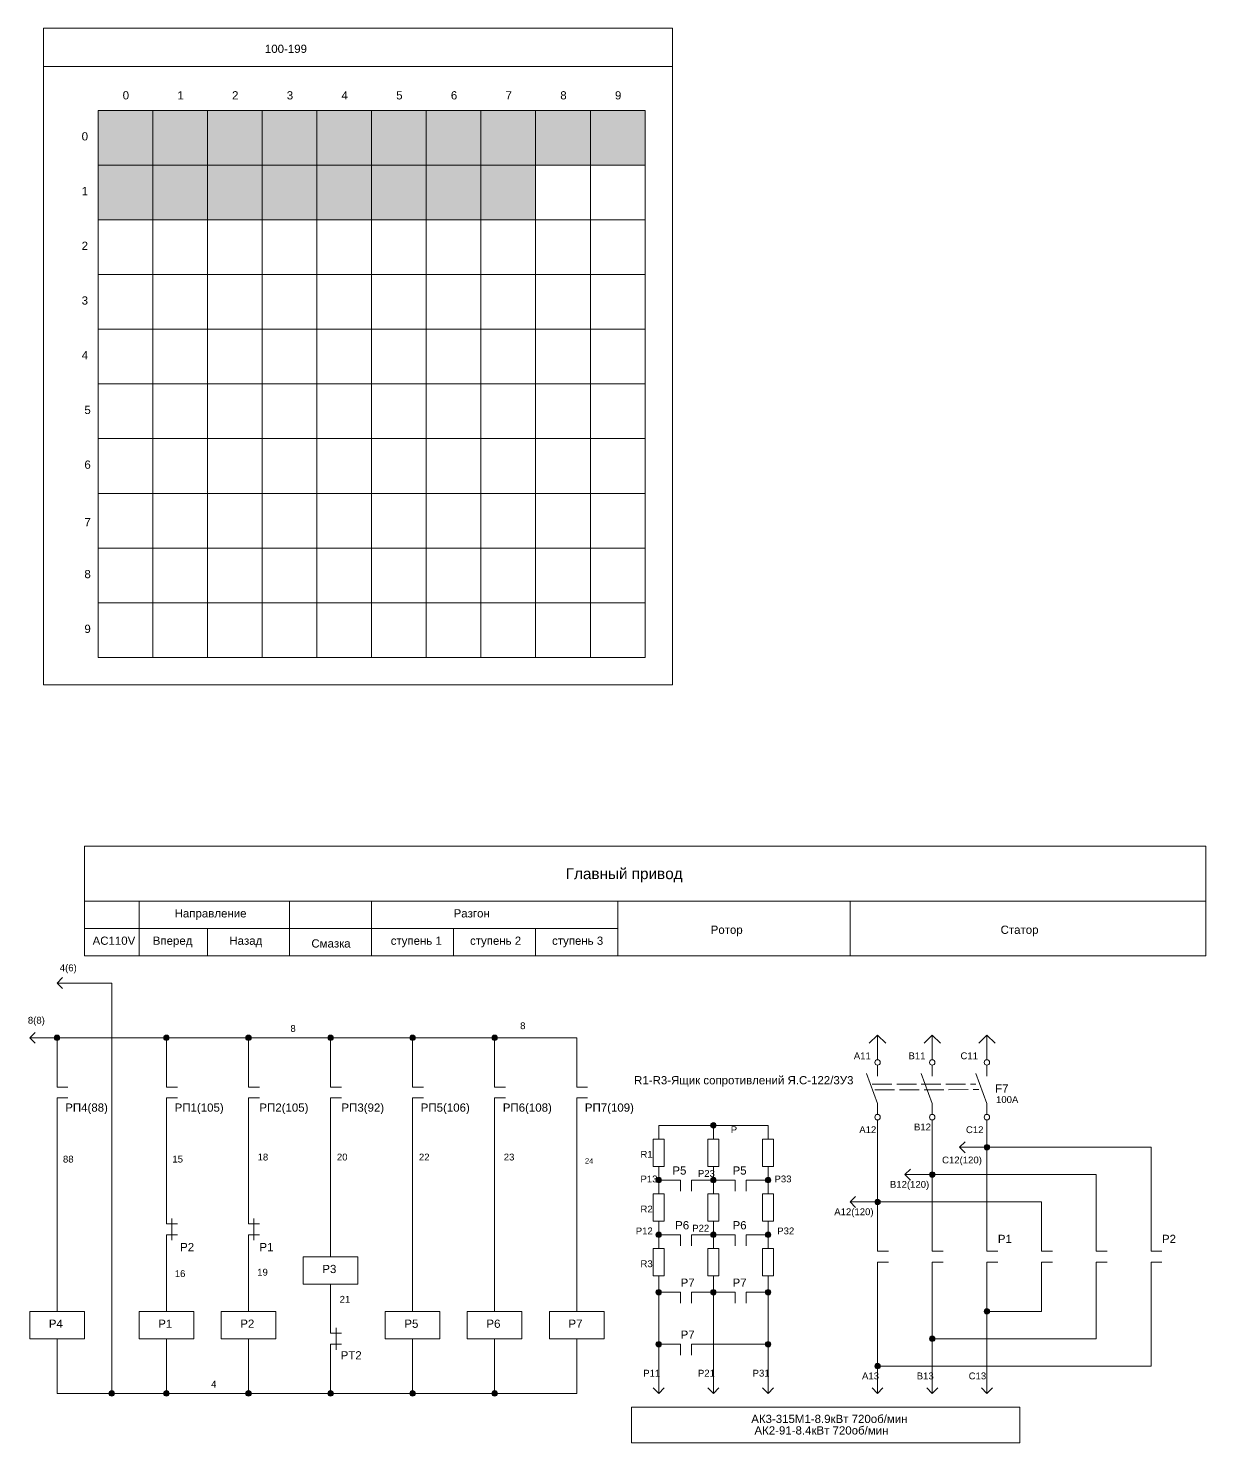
# Model space of a CAD drawing. Header units: millimetres. Extents: x 2474 to 8476, y -100 to 2402.
# Drawn here: x 2784.7 to 3000, y 941 to 1199.5 of the extents above; entities that cross this region are included whole.
import ezdxf
from ezdxf.enums import TextEntityAlignment as Align

# ---------------------------------------------------------------- set-up
doc = ezdxf.new("R2010")
doc.units = ezdxf.units.MM
doc.linetypes.add('ACAD_ISO02W100', pattern=[15, 12, -3])
doc.layers.get('0').update_dxf_attribs({"lineweight": 20})
doc.styles.get("Standard").update_dxf_attribs({"font": 'arial.ttf'})

msp = doc.modelspace()

# ---------------------------------------------------------------- hatches: boundary and pattern name
h = msp.add_hatch(color=256)
h.dxf.hatch_style = 1
h.paths.add_polyline_path([(2807.5, 1184.5), (2797.5, 1184.5), (2797.5, 1174.5), (2807.5, 1174.5)])
h.paths.add_polyline_path([(2817.5, 1184.5), (2807.5, 1184.5), (2807.5, 1174.5), (2817.5, 1174.5)])
h.paths.add_polyline_path([(2827.5, 1184.5), (2817.5, 1184.5), (2817.5, 1174.5), (2827.5, 1174.5)])
h.paths.add_polyline_path([(2837.5, 1184.5), (2827.5, 1184.5), (2827.5, 1174.5), (2837.5, 1174.5)])
h.paths.add_polyline_path([(2847.5, 1184.5), (2837.5, 1184.5), (2837.5, 1174.5), (2847.5, 1174.5)])
h.paths.add_polyline_path([(2857.5, 1184.5), (2847.5, 1184.5), (2847.5, 1174.5), (2857.5, 1174.5)])
h.paths.add_polyline_path([(2867.5, 1184.5), (2857.5, 1184.5), (2857.5, 1174.5), (2867.5, 1174.5)])
h.paths.add_polyline_path([(2877.5, 1184.5), (2867.5, 1184.5), (2867.5, 1174.5), (2877.5, 1174.5)])
h.paths.add_polyline_path([(2887.5, 1184.5), (2877.5, 1184.5), (2877.5, 1174.5), (2887.5, 1174.5)])
h.paths.add_polyline_path([(2897.5, 1184.5), (2887.5, 1184.5), (2887.5, 1174.5), (2897.5, 1174.5)])
h.paths.add_polyline_path([(2807.5, 1174.5), (2797.5, 1174.5), (2797.5, 1164.5), (2807.5, 1164.5)])
h.paths.add_polyline_path([(2817.5, 1174.5), (2807.5, 1174.5), (2807.5, 1164.5), (2817.5, 1164.5)])
h.paths.add_polyline_path([(2827.5, 1174.5), (2817.5, 1174.5), (2817.5, 1164.5), (2827.5, 1164.5)])
h.paths.add_polyline_path([(2837.5, 1174.5), (2827.5, 1174.5), (2827.5, 1164.5), (2837.5, 1164.5)])
h.paths.add_polyline_path([(2847.5, 1174.5), (2837.5, 1174.5), (2837.5, 1164.5), (2847.5, 1164.5)])
h.paths.add_polyline_path([(2857.5, 1174.5), (2847.5, 1174.5), (2847.5, 1164.5), (2857.5, 1164.5)])
h = msp.add_hatch(color=256)
h.dxf.hatch_style = 1
h.paths.add_polyline_path([(2867.5, 1174.5), (2857.5, 1174.5), (2857.5, 1164.5), (2867.5, 1164.5)])
h.paths.add_polyline_path([(2877.5, 1174.5), (2867.5, 1174.5), (2867.5, 1164.5), (2877.5, 1164.5)])
h = msp.add_hatch(color=256)
h.dxf.hatch_style = 1
h.paths.add_polyline_path([(2790.5, 1015, 1), (2789.5, 1015, 1)])
h = msp.add_hatch(color=256)
h.dxf.hatch_style = 1
h.paths.add_polyline_path([(2810.5, 1015, 1), (2809.5, 1015, 1)])
h = msp.add_hatch(color=256)
h.dxf.hatch_style = 1
h.paths.add_polyline_path([(2825.5, 1015, 1), (2824.5, 1015, 1)])
h = msp.add_hatch(color=256)
h.dxf.hatch_style = 1
h.paths.add_polyline_path([(2840.5, 1015, 1), (2839.5, 1015, 1)])
h = msp.add_hatch(color=256)
h.dxf.hatch_style = 1
h.paths.add_polyline_path([(2855.5, 1015, 1), (2854.5, 1015, 1)])
h = msp.add_hatch(color=256)
h.dxf.hatch_style = 1
h.paths.add_polyline_path([(2870.5, 1015, 1), (2869.5, 1015, 1)])
h = msp.add_hatch(color=256)
h.dxf.hatch_style = 1
h.paths.add_polyline_path([(2909.5, 999, 1), (2910.5, 999, 1)])
h = msp.add_hatch(color=256)
h.dxf.hatch_style = 1
h.paths.add_polyline_path([(2960.5, 995, 1), (2959.5, 995, 1)])
h = msp.add_hatch(color=256)
h.dxf.hatch_style = 1
h.paths.add_polyline_path([(2950.5, 990, 1), (2949.5, 990, 1)])
h = msp.add_hatch(color=256)
h.dxf.hatch_style = 1
h.paths.add_polyline_path([(2900.5, 989, 1), (2899.5, 989, 1)])
h = msp.add_hatch(color=256)
h.dxf.hatch_style = 1
h.paths.add_polyline_path([(2910.5, 989, 1), (2909.5, 989, 1)])
h = msp.add_hatch(color=256)
h.dxf.hatch_style = 1
h.paths.add_polyline_path([(2920.5, 989, 1), (2919.5, 989, 1)])
h = msp.add_hatch(color=256)
h.dxf.hatch_style = 1
h.paths.add_polyline_path([(2940.5, 985, 1), (2939.5, 985, 1)])
h = msp.add_hatch(color=256)
h.dxf.hatch_style = 1
h.paths.add_polyline_path([(2900.5, 979, 1), (2899.5, 979, 1)])
h = msp.add_hatch(color=256)
h.dxf.hatch_style = 1
h.paths.add_polyline_path([(2910.5, 979, 1), (2909.5, 979, 1)])
h = msp.add_hatch(color=256)
h.dxf.hatch_style = 1
h.paths.add_polyline_path([(2920.5, 979, 1), (2919.5, 979, 1)])
h = msp.add_hatch(color=256)
h.dxf.hatch_style = 1
h.paths.add_polyline_path([(2900.5, 968.5, 1), (2899.5, 968.5, 1)])
h = msp.add_hatch(color=256)
h.dxf.hatch_style = 1
h.paths.add_polyline_path([(2910.5, 968.5, 1), (2909.5, 968.5, 1)])
h = msp.add_hatch(color=256)
h.dxf.hatch_style = 1
h.paths.add_polyline_path([(2920.5, 968.5, 1), (2919.5, 968.5, 1)])
h = msp.add_hatch(color=256)
h.dxf.hatch_style = 1
h.paths.add_polyline_path([(2960.5, 965, 1), (2959.5, 965, 1)])
h = msp.add_hatch(color=256)
h.dxf.hatch_style = 1
h.paths.add_polyline_path([(2900.5, 959, 1), (2899.5, 959, 1)])
h = msp.add_hatch(color=256)
h.dxf.hatch_style = 1
h.paths.add_polyline_path([(2920.5, 959, 1), (2919.5, 959, 1)])
h = msp.add_hatch(color=256)
h.dxf.hatch_style = 1
h.paths.add_polyline_path([(2950.5, 960, 1), (2949.5, 960, 1)])
h = msp.add_hatch(color=256)
h.dxf.hatch_style = 1
h.paths.add_polyline_path([(2940.5, 955, 1), (2939.5, 955, 1)])
h = msp.add_hatch(color=256)
h.dxf.hatch_style = 1
h.paths.add_polyline_path([(2800.5, 950, 1), (2799.5, 950, 1)])
h = msp.add_hatch(color=256)
h.dxf.hatch_style = 1
h.paths.add_polyline_path([(2810.5, 950, 1), (2809.5, 950, 1)])
h = msp.add_hatch(color=256)
h.dxf.hatch_style = 1
h.paths.add_polyline_path([(2825.5, 950, 1), (2824.5, 950, 1)])
h = msp.add_hatch(color=256)
h.dxf.hatch_style = 1
h.paths.add_polyline_path([(2840.5, 950, 1), (2839.5, 950, 1)])
h = msp.add_hatch(color=256)
h.dxf.hatch_style = 1
h.paths.add_polyline_path([(2855.5, 950, 1), (2854.5, 950, 1)])
h = msp.add_hatch(color=256)
h.dxf.hatch_style = 1
h.paths.add_polyline_path([(2870.5, 950, 1), (2869.5, 950, 1)])

# ---------------------------------------------------------------- linework, layer by layer
for p, q in [((2787.5, 1192.5), (2902.5, 1192.5)), ((2807.5, 1184.5), (2807.5, 1084.5)), ((2817.5, 1184.5), (2817.5, 1084.5)), ((2827.5, 1184.5), (2827.5, 1084.5)), ((2837.5, 1184.5), (2837.5, 1084.5)), ((2847.5, 1184.5), (2847.5, 1084.5)), ((2857.5, 1184.5), (2857.5, 1084.5)), ((2867.5, 1184.5), (2867.5, 1084.5)), ((2877.5, 1184.5), (2877.5, 1084.5)), ((2887.5, 1184.5), (2887.5, 1084.5)), ((2897.5, 1174.5), (2797.5, 1174.5)), ((2897.5, 1164.5), (2797.5, 1164.5)), ((2897.5, 1154.5), (2797.5, 1154.5)), ((2897.5, 1144.5), (2797.5, 1144.5)), ((2897.5, 1134.5), (2797.5, 1134.5)), ((2897.5, 1124.5), (2797.5, 1124.5)), ((2897.5, 1114.5), (2797.5, 1114.5)), ((2897.5, 1104.5), (2797.5, 1104.5)), ((2897.5, 1094.5), (2797.5, 1094.5)), ((2795, 1040), (3000, 1040)), ((2805, 1030), (2805, 1040)), ((2832.5, 1030), (2832.5, 1040)), ((2847.5, 1030), (2847.5, 1040)), ((2892.5, 1040), (2892.5, 1030)), ((2935, 1040), (2935, 1030)), ((2795, 1035), (2892.5, 1035)), ((2817.5, 1030), (2817.5, 1035)), ((2862.5, 1030), (2862.5, 1035)), ((2877.5, 1030), (2877.5, 1035)), ((2791, 1026), (2790, 1025)), ((2800, 1025), (2790, 1025)), ((2790, 1025), (2791, 1024)), ((2800, 1010), (2800, 1025)), ((2786, 1016), (2785, 1015)), ((2785, 1015), (2885, 1015)), ((2785, 1015), (2786, 1014)), ((2790, 1010), (2790, 1015)), ((2810, 1010), (2810, 1015)), ((2825, 1010), (2825, 1015)), ((2840, 1010), (2840, 1015)), ((2855, 1010), (2855, 1015)), ((2870, 1010), (2870, 1015)), ((2885, 1010), (2885, 1015)), ((2938.5, 1014), (2940, 1015.5)), ((2940, 1015.5), (2941.5, 1014)), ((2940, 1011), (2940, 1015.5)), ((2948.5, 1014), (2950, 1015.5)), ((2950, 1015.5), (2951.5, 1014)), ((2950, 1015.5), (2950, 1011)), ((2958.5, 1014), (2960, 1015.5)), ((2960, 1015.5), (2961.5, 1014)), ((2960, 1015.5), (2960, 1011)), ((2790, 1010), (2790, 1006)), ((2800, 1010), (2800, 975)), ((2810, 1010), (2810, 1006)), ((2825, 1010), (2825, 1006)), ((2840, 1010), (2840, 1006)), ((2855, 1010), (2855, 1006)), ((2870, 1010), (2870, 1006)), ((2885, 1010), (2885, 1006)), ((2940, 1003), (2938, 1008.5)), ((2940, 1010), (2940, 1008)), ((2950, 1003), (2948, 1008.5)), ((2950, 1010), (2950, 1008)), ((2960, 1003), (2958, 1008.5)), ((2960, 1010), (2960, 1008)), ((2790, 1006), (2792, 1006)), ((2810, 1006), (2812, 1006)), ((2825, 1006), (2827, 1006)), ((2840, 1006), (2842, 1006)), ((2855, 1006), (2857, 1006)), ((2870, 1006), (2872, 1006)), ((2885, 1006), (2887, 1006)), ((2792, 1004), (2790, 1004)), ((2790, 1004), (2790, 1000)), ((2812, 1004), (2810, 1004)), ((2810, 1004), (2810, 1000)), ((2827, 1004), (2825, 1004)), ((2825, 1004), (2825, 1000)), ((2842, 1004), (2840, 1004)), ((2840, 1004), (2840, 1000)), ((2857, 1004), (2855, 1004)), ((2855, 1004), (2855, 1000)), ((2872, 1004), (2870, 1004)), ((2870, 1004), (2870, 1000)), ((2887, 1004), (2885, 1004)), ((2885, 1004), (2885, 1000)), ((2940, 1003), (2940, 1001)), ((2950, 1003), (2950, 1001)), ((2960, 1003), (2960, 1001)), ((2790, 1000), (2790, 965)), ((2810, 1000), (2810, 985)), ((2825, 1000), (2825, 985)), ((2840, 1000), (2840, 975)), ((2855, 965), (2855, 1000)), ((2870, 965), (2870, 1000)), ((2885, 965), (2885, 1000)), ((2920, 999), (2900, 999)), ((2900, 999), (2900, 996.5)), ((2910, 996.5), (2910, 999)), ((2920, 996.5), (2920, 999)), ((2940, 995), (2940, 1000)), ((2950, 995), (2950, 1000)), ((2960, 995), (2960, 1000)), ((2956, 996), (2955, 995)), ((2940, 995), (2940, 980)), ((2950, 995), (2950, 980)), ((2955, 995), (2960, 995)), ((2955, 995), (2956, 994)), ((2960, 995), (2990, 995)), ((2960, 995), (2960, 980)), ((2990, 995), (2990, 980)), ((2900, 991.5), (2900, 986.5)), ((2910, 991.5), (2910, 986.5)), ((2920, 991.5), (2920, 986.5)), ((2946, 991), (2945, 990)), ((2900, 989), (2904, 989)), ((2904, 989), (2904, 987)), ((2910, 989), (2906, 989)), ((2906, 989), (2906, 988)), ((2906, 988), (2906, 987)), ((2910, 989), (2914, 989)), ((2914, 989), (2914, 987)), ((2920, 989), (2916, 989)), ((2916, 989), (2916, 988)), ((2916, 988), (2916, 987)), ((2945, 990), (2950, 990)), ((2945, 990), (2946, 989)), ((2950, 990), (2980, 990)), ((2980, 990), (2980, 980)), ((2810, 985), (2810, 981)), ((2825, 985), (2825, 981)), ((2936, 986), (2935, 985)), ((2935, 985), (2940, 985)), ((2935, 985), (2936, 984)), ((2940, 985), (2970, 985)), ((2970, 985), (2970, 980)), ((2810, 981), (2812, 981)), ((2811, 982), (2811, 978)), ((2825, 981), (2827, 981)), ((2826, 982), (2826, 978)), ((2900, 981.5), (2900, 976.5)), ((2910, 981.5), (2910, 976.5)), ((2920, 981.5), (2920, 976.5)), ((2940, 980), (2940, 976)), ((2950, 980), (2950, 976)), ((2960, 980), (2960, 976)), ((2970, 980), (2970, 976)), ((2980, 980), (2980, 976)), ((2990, 980), (2990, 976)), ((2812, 979), (2810, 979)), ((2810, 979), (2810, 975)), ((2827, 979), (2825, 979)), ((2825, 979), (2825, 975)), ((2900, 979), (2904, 979)), ((2904, 979), (2904, 977)), ((2910, 979), (2906, 979)), ((2906, 979), (2906, 978)), ((2906, 978), (2906, 977)), ((2910, 979), (2914, 979)), ((2914, 979), (2914, 977)), ((2920, 979), (2916, 979)), ((2916, 979), (2916, 978)), ((2916, 978), (2916, 977)), ((2800, 975), (2800, 950)), ((2810, 975), (2810, 965)), ((2825, 975), (2825, 965)), ((2940, 976), (2942, 976)), ((2950, 976), (2952, 976)), ((2960, 976), (2962, 976)), ((2970, 976), (2972, 976)), ((2980, 976), (2982, 976)), ((2990, 976), (2992, 976)), ((2940, 970), (2940, 974)), ((2940, 974), (2942, 974)), ((2950, 970), (2950, 974)), ((2950, 974), (2952, 974)), ((2960, 970), (2960, 974)), ((2960, 974), (2962, 974)), ((2970, 970), (2970, 974)), ((2970, 974), (2972, 974)), ((2980, 970), (2980, 974)), ((2980, 974), (2982, 974)), ((2990, 970), (2990, 974)), ((2990, 974), (2992, 974)), ((2840, 970), (2840, 965)), ((2900, 950), (2900, 971.5)), ((2910, 950), (2910, 971.5)), ((2920, 950), (2920, 971.5)), ((2940, 970), (2940, 950)), ((2950, 970), (2950, 950)), ((2960, 970), (2960, 950)), ((2970, 970), (2970, 965)), ((2980, 970), (2980, 960)), ((2990, 970), (2990, 955)), ((2900, 968.5), (2904, 968.5)), ((2904, 968.5), (2904, 966.5)), ((2910, 968.5), (2906, 968.5)), ((2906, 968.5), (2906, 967.5)), ((2906, 967.5), (2906, 966.5)), ((2910, 968.5), (2914, 968.5)), ((2914, 968.5), (2914, 966.5)), ((2920, 968.5), (2916, 968.5)), ((2916, 968.5), (2916, 967.5)), ((2916, 967.5), (2916, 966.5)), ((2840, 965), (2840, 961)), ((2970, 965), (2960, 965)), ((2841, 962), (2841, 958)), ((2790, 960), (2790, 950)), ((2810, 960), (2810, 950)), ((2825, 960), (2825, 950)), ((2840, 961), (2842, 961)), ((2855, 960), (2855, 950)), ((2870, 960), (2870, 950)), ((2885, 960), (2885, 950)), ((2980, 960), (2950, 960)), ((2842, 959), (2840, 959)), ((2840, 959), (2840, 955)), ((2900, 959), (2904, 959)), ((2904, 959), (2904, 957)), ((2910, 959), (2906, 959)), ((2906, 959), (2906, 958)), ((2906, 958), (2906, 957)), ((2910, 959), (2920, 959)), ((2840, 950), (2840, 955)), ((2990, 955), (2940, 955)), ((2885, 950), (2790, 950)), ((2899, 951), (2900, 950)), ((2900, 950), (2901, 951)), ((2909, 951), (2910, 950)), ((2910, 950), (2911, 951)), ((2919, 951), (2920, 950)), ((2920, 950), (2921, 951)), ((2939, 951), (2940, 950)), ((2940, 950), (2941, 951)), ((2949, 951), (2950, 950)), ((2950, 950), (2951, 951)), ((2959, 951), (2960, 950)), ((2960, 950), (2961, 951))]:
    msp.add_line(p, q)
at = {"linetype": 'ACAD_ISO02W100', "ltscale": 0.3}
for p, q in [((2939, 1006.5), (2958, 1006.5)), ((2939.5, 1005.5), (2958.5, 1005.528))]:
    msp.add_line(p, q, dxfattribs=at)
for points in [[(2787.5, 1199.5), (2902.5, 1199.5), (2902.5, 1079.5), (2787.5, 1079.5)], [(2797.5, 1184.5), (2897.5, 1184.5), (2897.5, 1084.5), (2797.5, 1084.5)], [(3000, 1030), (2795, 1030), (2795, 1050), (3000, 1050)], [(2901, 991.5), (2899, 991.5), (2899, 996.5), (2901, 996.5)], [(2911, 991.5), (2909, 991.5), (2909, 996.5), (2911, 996.5)], [(2921, 991.5), (2919, 991.5), (2919, 996.5), (2921, 996.5)], [(2901, 981.5), (2899, 981.5), (2899, 986.5), (2901, 986.5)], [(2911, 981.5), (2909, 981.5), (2909, 986.5), (2911, 986.5)], [(2921, 981.5), (2919, 981.5), (2919, 986.5), (2921, 986.5)], [(2835, 975), (2845, 975), (2845, 970), (2835, 970)], [(2901, 971.5), (2899, 971.5), (2899, 976.5), (2901, 976.5)], [(2911, 971.5), (2909, 971.5), (2909, 976.5), (2911, 976.5)], [(2921, 971.5), (2919, 971.5), (2919, 976.5), (2921, 976.5)], [(2785, 965), (2795, 965), (2795, 960), (2785, 960)], [(2805, 965), (2815, 965), (2815, 960), (2805, 960)], [(2820, 965), (2830, 965), (2830, 960), (2820, 960)], [(2850, 965), (2860, 965), (2860, 960), (2850, 960)], [(2865, 965), (2875, 965), (2875, 960), (2865, 960)], [(2880, 965), (2890, 965), (2890, 960), (2880, 960)], [(2895, 947.5), (2966, 947.5), (2966, 941), (2895, 941)]]:
    msp.add_lwpolyline(points, close=True)
for centre in [(2790, 1015), (2810, 1015), (2825, 1015), (2840, 1015), (2855, 1015), (2870, 1015), (2940, 1010.5), (2950, 1010.5), (2960, 1010.5), (2940, 1000.5), (2950, 1000.5), (2960, 1000.5), (2910, 999), (2960, 995), (2950, 990), (2900, 989), (2910, 989), (2920, 989), (2940, 985), (2900, 979), (2910, 979), (2920, 979), (2900, 968.5), (2910, 968.5), (2920, 968.5), (2960, 965), (2900, 959), (2920, 959), (2950, 960), (2940, 955), (2800, 950), (2810, 950), (2825, 950), (2840, 950), (2855, 950), (2870, 950)]:
    msp.add_circle(centre, 0.5)

# ---------------------------------------------------------------- texts
for s, height, p in [('100-199', 1.5, (2828, 1195)), ('0', 1.5, (2802, 1186.5)), ('1', 1.5, (2812, 1186.5)), ('2', 1.5, (2822, 1186.5)), ('3', 1.5, (2832, 1186.5)), ('4', 1.5, (2842, 1186.5)), ('5', 1.5, (2852, 1186.5)), ('6', 1.5, (2862, 1186.5)), ('7', 1.5, (2872, 1186.5)), ('8', 1.5, (2882, 1186.5)), ('9', 1.5, (2892, 1186.5)), ('Главный привод', 2, (2883, 1044)), ('Направление', 1.5, (2811.5, 1037)), ('Разгон', 1.5, (2862.5, 1037)), ('Ротор', 1.5, (2909.5, 1034)), ('Статор', 1.5, (2962.5, 1034)), ('AC110V', 1.5, (2796.5, 1032)), ('Вперед', 1.5, (2807.5, 1032)), ('Назад', 1.5, (2821.5, 1032)), ('Смазка', 1.5, (2836.5, 1031.5)), ('ступень 1', 1.5, (2851, 1032)), ('ступень 2', 1.5, (2865.5, 1032)), ('ступень 3', 1.5, (2880.5, 1032)), ('4(6)', 1.25, (2790.499, 1027.161)), ('8(8)', 1.25, (2784.665, 1017.582)), ('8', 1.25, (2832.665, 1016.082)), ('8', 1.25, (2874.665, 1016.582)), ('A11', 1.25, (2935.665, 1011.082)), ('B11', 1.25, (2945.665, 1011.082)), ('C11', 1.25, (2955.165, 1011.082)), ('R1-R3-Ящик сопротивлений Я.С-122/3У3', 1.5, (2895.5, 1006.5)), ('F7', 1.5, (2961.5, 1005)), ('PП4(88)', 1.5, (2791.5, 1001.5)), ('PП1(105)', 1.5, (2811.5, 1001.5)), ('PП2(105)', 1.5, (2827, 1001.5)), ('PП3(92)', 1.5, (2842, 1001.5)), ('РП5(106)', 1.5, (2856.5, 1001.5)), ('РП6(108)', 1.5, (2871.5, 1001.5)), ('РП7(109)', 1.5, (2886.5, 1001.5)), ('100А', 1.25, (2961.665, 1003.082)), ('P', 1.25, (2913.165, 997.582)), ('A12', 1.25, (2936.665, 997.582)), ('B12', 1.25, (2946.665, 998.082)), ('C12', 1.25, (2956.165, 997.582)), ('88', 1.25, (2791.084, 992.207)), ('15', 1.25, (2811.084, 992.207)), ('18', 1.25, (2826.665, 992.582)), ('20', 1.25, (2841.165, 992.582)), ('22', 1.25, (2856.165, 992.582)), ('23', 1.25, (2871.665, 992.582)), ('24', 1, (2886.5, 992)), ('R1', 1.25, (2896.665, 993.082)), ('C12(120)', 1.25, (2951.799, 992.046)), ('P5', 1.5, (2902.5, 990)), ('Р23', 1.25, (2907.165, 989.582)), ('P5', 1.5, (2913.5, 990)), ('Р13', 1.25, (2896.665, 988.582)), ('Р33', 1.25, (2921.165, 988.582)), ('B12(120)', 1.25, (2942.265, 987.582)), ('R2', 1.25, (2896.665, 983.082)), ('A12(120)', 1.25, (2932.093, 982.582)), ('Р12', 1.25, (2895.802, 979.082)), ('P6', 1.5, (2903, 980)), ('Р22', 1.25, (2906.124, 979.582)), ('P6', 1.5, (2913.5, 980)), ('Р32', 1.25, (2921.665, 979.082)), ('P2', 1.5, (2812.5, 976)), ('P1', 1.5, (2827, 976)), ('P1', 1.5, (2962, 977.5)), ('P2', 1.5, (2992, 977.5)), ('16', 1.25, (2811.524, 971.274)), ('19', 1.25, (2826.593, 971.534)), ('P3', 1.5, (2838.5, 972)), ('R3', 1.25, (2896.665, 973.082)), ('P7', 1.5, (2904, 969.5)), ('P7', 1.5, (2913.5, 969.5)), ('21', 1.25, (2841.665, 966.582)), ('P4', 1.5, (2788.5, 962)), ('P1', 1.5, (2808.5, 962)), ('P2', 1.5, (2823.5, 962)), ('P5', 1.5, (2853.5, 962)), ('P6', 1.5, (2868.5, 962)), ('P7', 1.5, (2883.5, 962)), ('P7', 1.5, (2904, 960)), ('PT2', 1.5, (2841.852, 956.223)), ('Р11', 1.25, (2897.165, 953.082)), ('Р21', 1.25, (2907.165, 953.082)), ('Р31', 1.25, (2917.165, 953.082)), ('4', 1.25, (2818.165, 951.082)), ('A13', 1.25, (2937.165, 952.582)), ('B13', 1.25, (2947.165, 952.582)), ('C13', 1.25, (2956.665, 952.582)), ('АК3-315М1-8.9кВт 720об/мин', 1.5, (2916.914, 944.606)), ('АК2-91-8.4кВт 720об/мин', 1.5, (2917.5, 942.5))]:
    msp.add_text(s, height=height).set_placement(p)
for s, p in [('0', (2795.083, 1180.5)), ('1', (2795.083, 1170.5)), ('2', (2795.083, 1160.5)), ('3', (2795.083, 1150.5)), ('4', (2795.083, 1140.5)), ('5', (2795.583, 1130.5)), ('6', (2795.583, 1120.5)), ('7', (2795.583, 1110)), ('8', (2795.583, 1100.5)), ('9', (2795.583, 1090.5))]:
    msp.add_text(s, height=1.5).set_placement(p, align=Align.TOP_CENTER)

doc.saveas('drawing.dxf')
